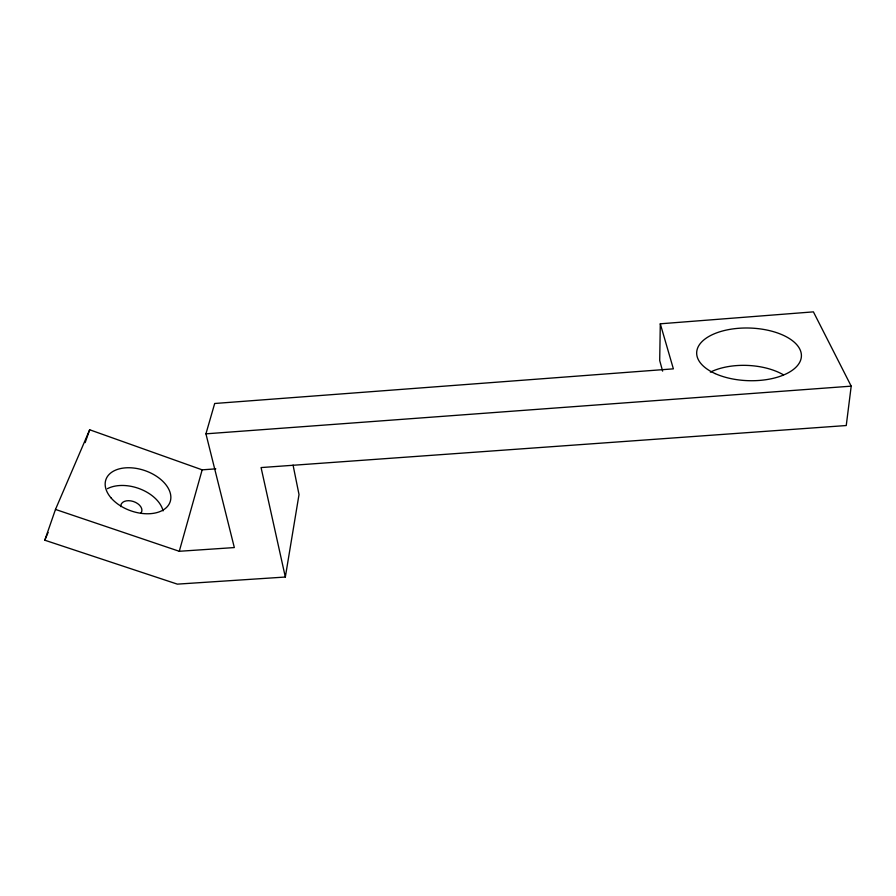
<?xml version="1.0" encoding="UTF-8"?>
<svg xmlns="http://www.w3.org/2000/svg" width="896" height="896" viewBox="0 0 896 896"><rect width="100%" height="100%" fill="white"/><g stroke="black" fill="none" stroke-linecap="round" stroke-linejoin="round"><path stroke-width="1.34" d="M215.802 468.854L202.171 469.84L89.678 429.766L55.485 509.432L44.8 540.21L177.363 584.136L285.331 577.035L261.072 467.566L846.25 425.533L851.2 386.154L813.411 311.864L660.296 323.803L659.702 360.55L662.626 371.134M285.331 577.035L299.018 494.547L293.059 465.102M55.485 509.432L179.278 551.286L202.171 469.84M179.278 551.286L234.326 547.568L205.934 433.832L214.693 403.491L673.378 368.85L660.296 323.803M85.165 442.613L89.678 429.766M44.8 540.21L48.082 532.504M205.934 433.832L851.2 386.154M120.781 506.643A10.92 6.989 18.8 0 1 133.291 501.469A10.92 6.989 18.8 0 1 140.907 513.094M107.386 488.701A33.611 21.493 18.8 0 1 140.437 489.082A33.611 21.493 18.8 0 1 163.094 510.899M710.349 372.142A51.262 26.981 2.5 0 1 783.474 374.83M110.914 497.75A33.981 21.302 19.2 0 0 167.63 506.262A33.981 21.302 19.2 0 0 135.486 468.272A33.981 21.302 19.2 0 0 110.914 497.75M715.086 373.565A52.382 26.32 1.9 0 0 800.542 360.416A52.382 26.32 1.9 0 0 731.506 329.112A52.382 26.32 1.9 0 0 715.086 373.565"/></g></svg>
